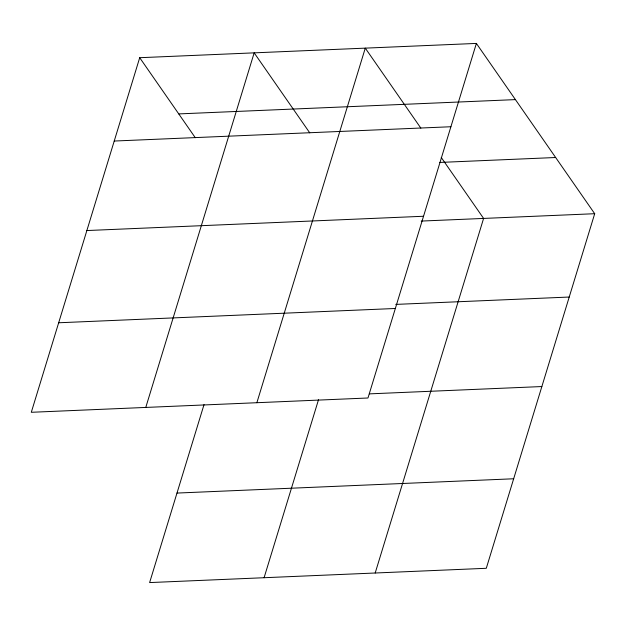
<?xml version="1.0" encoding="UTF-8"?>
<svg xmlns="http://www.w3.org/2000/svg" width="626" height="626" viewBox="0 0 626 626"><rect width="100%" height="100%" fill="white"/><g stroke="black" fill="none" stroke-linecap="round" stroke-linejoin="round"><path stroke-width="0.94" d="M139.708 57.709L31.3 412.291L367.978 397.995L476.378 43.421L139.708 57.709L195.281 137.704M145.772 407.432L254.172 52.85L309.753 132.845M204.045 404.568L149.622 582.579L486.292 568.291L594.7 213.709L476.378 43.421M256.871 402.714L365.279 48.132L420.852 128.127M264.086 577.72L318.517 399.709M375.193 573.009L483.601 218.427L441.244 157.47M178.754 113.909L515.425 99.612M114.229 141.038L450.908 126.742M439.679 162.439L555.653 157.509M86.865 230.548L423.536 216.26M421.228 221.072L594.7 213.709M395.749 304.4L569.222 297.037M58.664 322.773L395.342 308.485M369.356 393.871L541.858 386.547M176.986 493.069L513.664 478.773"/></g></svg>
